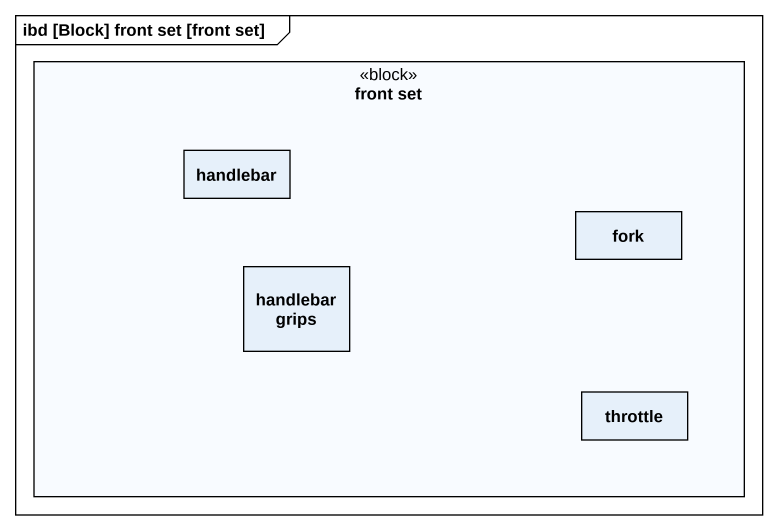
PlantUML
@startuml
mainframe ibd [Block] front set [front set]
rectangle "front set" as front_set <<block>> {
  rectangle handlebar
  rectangle "handlebar grips" as handlebar_grips
  rectangle "fork" as fork_
  rectangle throttle
}
@enduml
